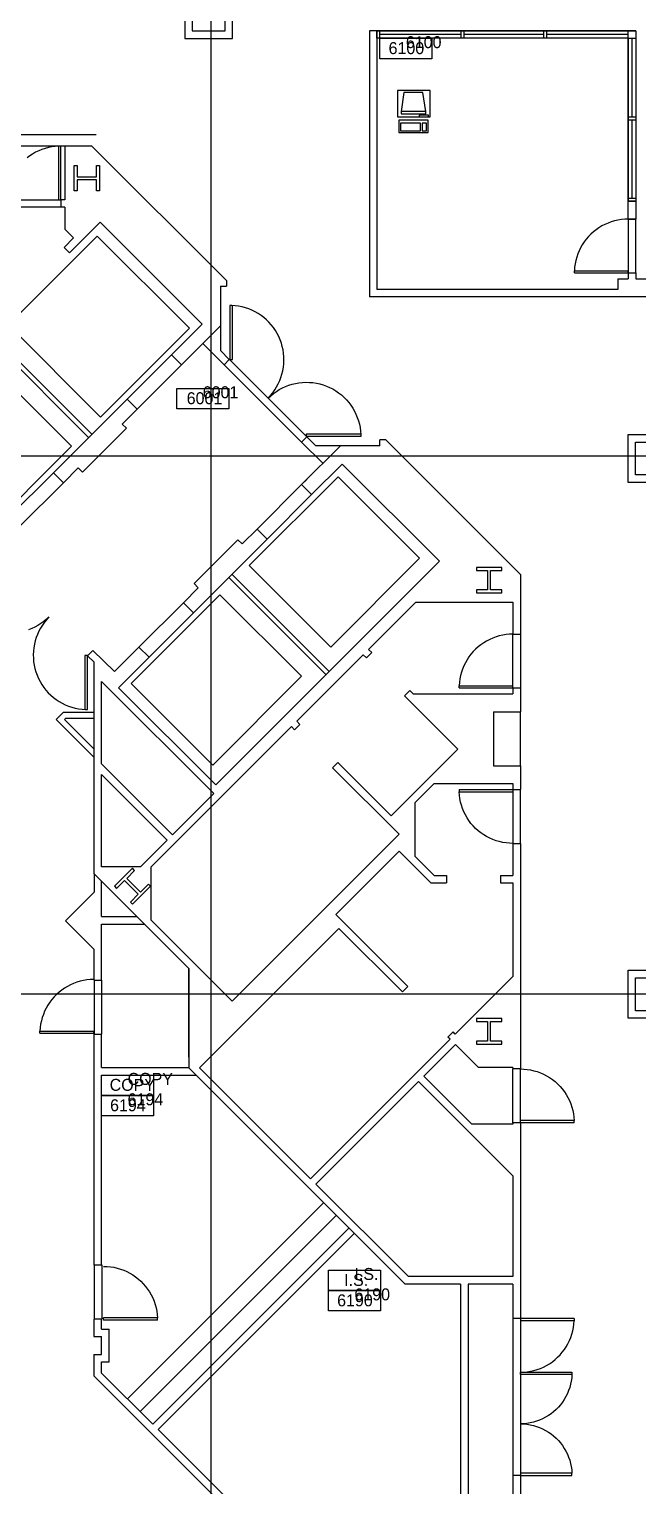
# Model space of a CAD drawing. Header units: millimetres. Extents: x 18694 to 89916, y 18694 to 89916.
# Drawn here: x 64580 to 74918, y 50165 to 74926 of the extents above; entities that cross this region are included whole.
import ezdxf

# ---------------------------------------------------------------- set-up
doc = ezdxf.new("R2010")
doc.units = ezdxf.units.MM
doc.layers.get('0').update_dxf_attribs({"linetype": 'CONTINUOUS'})
for name, color, linetype in [('E-B-CORE', 7, 'CONTINUOUS'), ('E-B-ELEV', 7, 'CONTINUOUS'), ('E-B-FURR', 7, 'CONTINUOUS'), ('E-B-GLAZ', 7, 'CONTINUOUS'), ('E-C-HEAD', 7, 'CONTINUOUS'), ('E-F-CASE', 7, 'CONTINUOUS'), ('E-S-COLM', 7, 'CONTINUOUS'), ('GRIDLN', 7, 'CONTINUOUS'), ('IWALLE', 7, 'CONTINUOUS'), ('RMNUM', 7, 'CONTINUOUS')]:
    doc.layers.add(name, color=color, linetype=linetype)

msp = doc.modelspace()

# ---------------------------------------------------------------- linework, layer by layer
for p, q in [((71389.527032, 73882.534427), (70838.073494, 73882.534427)), ((70838.073494, 73882.534427), (70838.073494, 73436.119658)), ((70945.26777, 73848.388828), (70897.900263, 73525.019658)), ((71268.224801, 73848.388828), (70945.26777, 73848.388828)), ((71317.000263, 73525.019658), (71268.224801, 73848.388828)), ((71389.527032, 73436.119658), (71389.527032, 73882.534427)), ((70838.073494, 73436.119658), (71389.527032, 73436.119658)), ((71357.523032, 73379.497196), (70858.588878, 73379.497196)), ((70858.588878, 73379.497196), (70858.588878, 73169.419658)), ((71226.224571, 73326.977811), (70884.848571, 73326.977811)), ((70884.848571, 73326.977811), (70884.848571, 73195.67935)), ((70897.900263, 73525.019658), (70897.900263, 73487.888948)), ((71317.000263, 73525.019658), (70897.900263, 73525.019658)), ((70897.900263, 73487.888948), (71317.000263, 73487.888948)), ((71205.709186, 73462.37935), (71205.709186, 73436.119658)), ((71363.26734, 73462.37935), (71205.709186, 73462.37935)), ((71226.224571, 73195.67935), (71226.224571, 73326.977811)), ((71331.26334, 73326.977811), (71252.484263, 73326.977811)), ((71252.484263, 73326.977811), (71252.484263, 73195.67935)), ((71317.000263, 73487.888948), (71317.000263, 73525.019658)), ((71331.26334, 73195.67935), (71331.26334, 73326.977811)), ((71357.523032, 73169.419658), (71357.523032, 73379.497196)), ((71363.26734, 73436.119658), (71363.26734, 73462.37935)), ((70858.588878, 73169.419658), (71357.523032, 73169.419658)), ((70884.848571, 73195.67935), (71226.224571, 73195.67935)), ((71252.484263, 73195.67935), (71331.26334, 73195.67935)), ((73840.097786, 70820.29618), (74754.497786, 70820.29618)), ((73840.097786, 70782.19618), (73840.097786, 70820.29618)), ((74754.497786, 70782.19618), (74754.497786, 70820.29618)), ((73840.097786, 70782.19618), (74754.497786, 70782.19618)), ((67987.632503, 70228.217633), (67987.632503, 69308.110685)), ((68020.017503, 70228.217633), (67987.632503, 70228.217633)), ((68032.007167, 69308.110685), (68032.007167, 70228.217633)), ((67987.632503, 69308.110685), (68032.007167, 69308.110685)), ((69292.057987, 68048.059865), (70212.164935, 68048.059865)), ((69292.057987, 68003.685201), (69292.057987, 68048.059865)), ((70212.164935, 68003.685201), (69292.057987, 68003.685201)), ((70212.164935, 68036.070201), (70212.164935, 68003.685201)), ((65525.861861, 64281.86374), (65525.861861, 63361.756792)), ((65570.236525, 64281.86374), (65525.861861, 64281.86374)), ((65570.236525, 63361.756792), (65570.236525, 64281.86374)), ((71882, 63765.359439), (72796.4, 63765.359439)), ((71882, 63727.259439), (71882, 63765.359439)), ((71882, 63727.259439), (72796.4, 63727.259439)), ((72796.4, 63727.259439), (72796.4, 63765.359439)), ((65537.851525, 63361.756792), (65570.236525, 63361.756792)), ((71882, 62000.059439), (72796.4, 62000.059439)), ((71882, 62000.059439), (71882, 61961.959439)), ((71882, 61961.959439), (72796.4, 61961.959439)), ((72796.4, 62000.059439), (72796.4, 61961.959439)), ((64762.392953, 57857.454698), (64762.405562, 57895.554696)), ((64762.392953, 57857.454698), (65676.792903, 57857.152078)), ((64762.405562, 57895.554696), (65676.805512, 57895.252076)), ((65676.792903, 57857.152078), (65676.805512, 57895.252076)), ((73837.8, 56375.3), (72923.4, 56375.3)), ((72923.4, 56337.2), (72923.4, 56375.3)), ((73837.8, 56337.2), (72923.4, 56337.2)), ((73837.8, 56337.2), (73837.8, 56375.3)), ((66759.657758, 53020.362084), (65845.257808, 53020.059464)), ((65845.270417, 52981.959466), (65845.257808, 53020.059464)), ((66759.670367, 52982.262086), (66759.657758, 53020.362084)), ((73837.8, 53009.8), (72923.4, 53009.8)), ((72923.4, 53009.8), (72923.4, 52971.7)), ((73837.8, 53009.8), (73837.8, 52971.7)), ((66759.670367, 52982.262086), (65845.270417, 52981.959466)), ((73837.8, 52971.7), (72923.4, 52971.7))]:
    msp.add_line(p, q)
for points in [[(65079.972136, 72938.105676), (65021.878505, 72933.828092), (64964.175111, 72925.86027), (64907.096128, 72914.234546), (64850.873193, 72898.9981), (64795.734469, 72880.212763), (64741.90372, 72857.954771), (64689.599401, 72832.31445), (64639.033775, 72803.395854), (64590.412045, 72771.316341), (64543.931529, 72736.206094)], [(74754.497786, 71696.59618), (74696.276439, 71694.740773), (74638.291365, 71689.182083), (74580.77788, 71679.942667), (74523.969385, 71667.06002), (74468.096418, 71650.586424), (74413.385724, 71630.588731), (74360.059329, 71607.148096), (74308.333642, 71580.359645), (74258.418577, 71550.332091), (74210.516697, 71517.187292), (74164.822399, 71481.059756), (74121.521118, 71442.096095), (74080.78858, 71400.454432), (74042.790085, 71356.303756), (74007.679839, 71309.82324), (73975.600326, 71261.201511), (73946.68173, 71210.635884), (73921.041409, 71158.331566), (73898.783417, 71104.500817), (73879.99808, 71049.362093), (73864.761634, 70993.139157), (73853.13591, 70936.060174), (73845.168088, 70878.356781), (73840.890504, 70820.263149)], [(68638.246383, 68657.496805), (68678.812331, 68700.766229), (68716.506239, 68746.559334), (68751.171479, 68794.685837), (68782.664008, 68844.945759), (68810.852966, 68897.130257), (68835.62122, 68951.02249), (68856.865851, 69006.398521), (68874.498582, 69063.028248), (68888.446144, 69120.676359), (68898.650582, 69179.10331), (68905.069493, 69238.066322), (68907.676204, 69297.320387), (68906.459885, 69356.619289), (68901.425589, 69415.716624), (68892.594236, 69474.366828), (68880.002521, 69532.326192), (68863.702767, 69589.35388), (68843.762704, 69645.212926), (68820.265189, 69699.671222), (68793.307858, 69752.502477), (68763.002729, 69803.487164), (68729.475726, 69852.413427), (68692.866164, 69899.077965), (68653.326165, 69943.286875), (68611.020028, 69984.856454), (68566.123547, 70023.613972), (68518.82328, 70059.398381), (68469.315771, 70092.060985), (68417.806737, 70121.466063), (68364.510213, 70147.49143), (68309.64766, 70170.028942), (68253.447047, 70188.98495), (68196.141902, 70204.280687), (68137.970345, 70215.852596), (68079.174093, 70223.65259), (68019.99746, 70227.64826)], [(68641.444106, 68654.299082), (68684.71353, 68694.865029), (68730.506636, 68732.558937), (68778.633139, 68767.224178), (68828.893061, 68798.716707), (68881.077559, 68826.905665), (68934.969792, 68851.673918), (68990.345823, 68872.918549), (69046.97555, 68890.55128), (69104.623661, 68904.498843), (69163.050612, 68914.70328), (69222.013624, 68921.122191), (69281.267689, 68923.728903), (69340.566591, 68922.512584), (69399.663926, 68917.478288), (69458.314129, 68908.646934), (69516.273494, 68896.05522), (69573.301182, 68879.755466), (69629.160228, 68859.815403), (69683.618523, 68836.317887), (69736.449778, 68809.360557), (69787.434465, 68779.055427), (69836.360729, 68745.528424), (69883.025267, 68708.918862), (69927.234176, 68669.378863), (69968.803756, 68627.072726), (70007.561274, 68582.176246), (70043.345682, 68534.875978), (70076.008286, 68485.368469), (70105.413365, 68433.859435), (70131.438731, 68380.562911), (70153.976243, 68325.700358), (70172.932252, 68269.499745), (70188.227989, 68212.194601), (70199.799897, 68154.023043), (70207.599892, 68095.226791), (70211.595562, 68036.050159)], [(64916.424922, 64935.675343), (64873.155498, 64895.109395), (64827.362392, 64857.415487), (64779.235889, 64822.750247), (64728.975967, 64791.257718), (64676.791469, 64763.06876), (64622.899236, 64738.300506), (64567.523205, 64717.055875)], [(64919.622645, 64932.47762), (64879.056697, 64889.208196), (64841.362789, 64843.415091), (64806.697549, 64795.288588), (64775.20502, 64745.028666), (64747.016062, 64692.844168), (64722.247808, 64638.951935), (64701.003177, 64583.575903), (64683.370446, 64526.946176), (64669.422884, 64469.298066), (64659.218446, 64410.871114), (64652.799535, 64351.908103), (64650.192824, 64292.654038), (64651.409143, 64233.355136), (64656.443439, 64174.257801), (64665.274792, 64115.607597), (64677.866507, 64057.648233), (64694.166261, 64000.620545), (64714.106324, 63944.761498), (64737.603839, 63890.303203), (64764.56117, 63837.471948), (64794.866299, 63786.487261), (64828.393302, 63737.560998), (64865.002864, 63690.896459), (64904.542863, 63646.68755), (64946.849, 63605.11797), (64991.745481, 63566.360452), (65039.045748, 63530.576044), (65088.553257, 63497.91344), (65140.062291, 63468.508362), (65193.358815, 63442.482995), (65248.221368, 63419.945483), (65304.421981, 63400.989475), (65361.727126, 63385.693737), (65419.898683, 63374.121829), (65478.694935, 63366.321835), (65537.871568, 63362.326164)], [(72796.4, 64641.659439), (72738.178653, 64639.804032), (72680.19358, 64634.245342), (72622.680095, 64625.005926), (72565.871599, 64612.123279), (72509.998632, 64595.649683), (72455.287938, 64575.65199), (72401.961543, 64552.211355), (72350.235857, 64525.422904), (72300.320791, 64495.39535), (72252.418912, 64462.250551), (72206.724613, 64426.123015), (72163.423333, 64387.159354), (72122.690795, 64345.517691), (72084.6923, 64301.367015), (72049.582054, 64254.886499), (72017.50254, 64206.26477), (71988.583944, 64155.699143), (71962.943624, 64103.394825), (71940.685631, 64049.564076), (71921.900294, 63994.425352), (71906.663848, 63938.202416), (71895.038124, 63881.123433), (71887.070302, 63823.42004), (71882.792718, 63765.326408)], [(72796.4, 61085.659439), (72738.178653, 61087.514845), (72680.19358, 61093.073536), (72622.680095, 61102.312952), (72565.871599, 61115.195598), (72509.998632, 61131.669194), (72455.287938, 61151.666887), (72401.961543, 61175.107523), (72350.235857, 61201.895974), (72300.320791, 61231.923527), (72252.418912, 61265.068326), (72206.724613, 61301.195863), (72163.423333, 61340.159523), (72122.690795, 61381.801187), (72084.6923, 61425.951862), (72049.582054, 61472.432378), (72017.50254, 61521.054108), (71988.583944, 61571.619734), (71962.943624, 61623.924053), (71940.685631, 61677.754802), (71921.900294, 61732.893526), (71906.663848, 61789.116461), (71895.038124, 61846.195444), (71887.070302, 61903.898838), (71882.792718, 61961.992469)], [(65677.095523, 58771.552028), (65618.873566, 58769.71589), (65560.886656, 58764.17639), (65503.370116, 58754.956008), (65446.55736, 58742.092164), (65390.678944, 58725.637059), (65335.961635, 58705.657474), (65282.627486, 58682.234488), (65230.892936, 58655.463157), (65180.967936, 58625.452125), (65133.055089, 58592.323181), (65087.348837, 58556.210769), (65044.034664, 58517.261441), (65003.288347, 58475.63326), (64965.275243, 58431.495163), (64930.149616, 58385.026269), (64898.054013, 58336.415158), (64869.118684, 58285.859105), (64843.461054, 58233.563275), (64821.185248, 58179.739896), (64802.381664, 58124.607392), (64787.126611, 58068.389502), (64775.481998, 58011.314369), (64767.49508, 57953.613616), (64763.198269, 57895.521403)], [(72923.4, 57251.6), (72981.621347, 57249.744593), (73039.60642, 57244.185903), (73097.119905, 57234.946487), (73153.928401, 57222.063841), (73209.801368, 57205.590244), (73264.512062, 57185.592551), (73317.838457, 57162.151916), (73369.564143, 57135.363465), (73419.479209, 57105.335911), (73467.381088, 57072.191112), (73513.075387, 57036.063576), (73556.376667, 56997.099916), (73597.109205, 56955.458252), (73635.1077, 56911.307577), (73670.217946, 56864.82706), (73702.29746, 56816.205331), (73731.216056, 56765.639704), (73756.856376, 56713.335386), (73779.114369, 56659.504637), (73797.899706, 56604.365913), (73813.136152, 56548.142978), (73824.761876, 56491.063994), (73832.729698, 56433.360601), (73837.007282, 56375.26697)], [(65844.967797, 53896.359416), (65903.189755, 53894.523278), (65961.176665, 53888.983778), (66018.693205, 53879.763397), (66075.505961, 53866.899552), (66131.384376, 53850.444448), (66186.101685, 53830.464862), (66239.435835, 53807.041877), (66291.170385, 53780.270546), (66341.095385, 53750.259513), (66389.008231, 53717.130569), (66434.714483, 53681.018157), (66478.028657, 53642.068829), (66518.774974, 53600.440648), (66556.788078, 53556.302551), (66591.913705, 53509.833657), (66624.009308, 53461.222547), (66652.944637, 53410.666494), (66678.602266, 53358.370664), (66700.878073, 53304.547284), (66719.681657, 53249.41478), (66734.936709, 53193.19689), (66746.581323, 53136.121758), (66754.568241, 53078.421004), (66758.865051, 53020.328792)], [(72923.4, 52095.4), (72981.621347, 52097.255407), (73039.60642, 52102.814097), (73097.119905, 52112.053513), (73153.928401, 52124.936159), (73209.801368, 52141.409756), (73264.512062, 52161.407449), (73317.838457, 52184.848084), (73369.564143, 52211.636535), (73419.479209, 52241.664089), (73467.381088, 52274.808888), (73513.075387, 52310.936424), (73556.376667, 52349.900084), (73597.109205, 52391.541748), (73635.1077, 52435.692423), (73670.217946, 52482.17294), (73702.29746, 52530.794669), (73731.216056, 52581.360296), (73756.856376, 52633.664614), (73779.114369, 52687.495363), (73797.899706, 52742.634087), (73813.136152, 52798.857022), (73824.761876, 52855.936006), (73832.729698, 52913.639399), (73837.007282, 52971.73303)], [(73798.872912, 52057.335959), (73794.679952, 52001.736047), (73786.959523, 51946.515344), (73775.742882, 51891.897415), (73761.075441, 51838.103389), (73743.016582, 51785.351055), (73721.639419, 51733.853986), (73697.030499, 51683.820675), (73669.289455, 51635.453687), (73638.528598, 51588.94884), (73604.872468, 51544.494413), (73568.457324, 51502.270386), (73529.430598, 51462.447708), (73487.950293, 51425.187603), (73444.184346, 51390.640924), (73398.309948, 51358.947537), (73350.512828, 51330.235755), (73300.986496, 51304.621821), (73249.931466, 51282.209437), (73197.554438, 51263.08934), (73144.067467, 51247.338941), (73089.6871, 51235.022007), (73034.633503, 51226.188404), (72979.129565, 51220.873897), (72923.4, 51219.1)], [(72923.4, 51219.1), (72979.129565, 51217.326103), (73034.633503, 51212.011596), (73089.6871, 51203.177993), (73144.067467, 51190.861059), (73197.554438, 51175.11066), (73249.931466, 51155.990563), (73300.986496, 51133.578179), (73350.512828, 51107.964245), (73398.309948, 51079.252463), (73444.184346, 51047.559076), (73487.950293, 51013.012397), (73529.430598, 50975.752292), (73568.457324, 50935.929614), (73604.872468, 50893.705587), (73638.528598, 50849.25116), (73669.289455, 50802.746313), (73697.030499, 50754.379325), (73721.639419, 50704.346014), (73743.016582, 50652.848945), (73761.075441, 50600.096611), (73775.742882, 50546.302585), (73786.959523, 50491.684656), (73794.679952, 50436.463953), (73798.872912, 50380.864041)]]:
    msp.add_lwpolyline(points)
for points in [[(65079.939106, 72024.498394), (65118.039106, 72024.498394), (65118.039106, 72938.898394), (65079.939106, 72938.898394), (65079.939106, 72024.498394), (65079.939106, 72024.498394)], [(72923.4, 52057.3), (72923.4, 52095.4), (73799.7, 52095.4), (73799.7, 52057.3), (72923.4, 52057.3), (72923.4, 52057.3)], [(72923.4, 50380.9), (72923.4, 50342.8), (73799.7, 50342.8), (73799.7, 50380.9), (72923.4, 50380.9), (72923.4, 50380.9)]]:
    msp.add_lwpolyline(points, close=True)
at = {"layer": 'E-B-CORE', "color": 8}
for p, q in [((65641.934121, 72938.898394), (65186.301606, 72938.898394)), ((65186.301606, 72938.898394), (65186.301606, 72024.498394)), ((67929.501606, 70651.330909), (65641.934121, 72938.898394)), ((65186.301606, 72024.498394), (65118.039106, 72024.498394)), ((65118.039106, 72024.498394), (65118.039106, 71897.498394)), ((65186.301606, 71897.498394), (65118.039106, 71897.498394)), ((65186.301606, 71897.498394), (65186.301606, 71526.511938)), ((65264.610593, 71125.97822), (65784.9332, 71646.300827)), ((65784.9332, 71646.300827), (67518.122647, 69913.111405)), ((65174.80803, 71215.780784), (65335.920407, 71376.893162)), ((65186.301606, 71526.511938), (65335.920407, 71376.893162)), ((65264.610593, 71125.97822), (65174.80803, 71215.780784)), ((67929.501606, 70651.330909), (67929.501606, 70558.334956)), ((67827.901606, 70558.334956), (67929.501606, 70558.334956)), ((67827.901606, 70558.334956), (67827.901606, 69461.1927)), ((66997.80004, 69392.788799), (67518.122647, 69913.111405)), ((67168.424896, 69222.163943), (67827.901606, 69881.640653)), ((67527.875079, 69581.6141), (67889.918779, 69219.65041)), ((66997.80004, 69392.788799), (67168.424896, 69222.163943)), ((67827.901606, 69461.1927), (67979.721343, 69309.452973)), ((67889.918779, 69219.65041), (67979.721343, 69309.452973)), ((64990.95272, 67385.941479), (66243.458521, 68638.44728)), ((66243.458521, 68638.44728), (66414.083377, 68467.822424)), ((66160.391149, 68214.130196), (66414.083377, 68467.822424)), ((65487.111875, 67397.166806), (66232.233194, 68142.288125)), ((66160.391149, 68214.130196), (66232.233194, 68142.288125)), ((69206.725569, 67907.990727), (69296.528133, 67997.79329)), ((69568.76927, 67546.027036), (69206.725569, 67907.990727)), ((69451.001408, 67843.4), (69296.528133, 67997.79329)), ((70534.232515, 67843.4), (70534.232515, 67945)), ((70635.832515, 67945), (70534.232515, 67945)), ((72923.4, 65657.432515), (70635.832515, 67945)), ((69206.665549, 67183.92329), (69866.142233, 67843.4)), ((70534.232515, 67843.4), (69451.001408, 67843.4)), ((64990.95272, 67385.941479), (65161.577576, 67215.316623)), ((65161.577576, 67215.316623), (65415.269804, 67469.008851)), ((65415.269804, 67469.008851), (65487.111875, 67397.166806)), ((69377.290404, 67013.298434), (69897.613011, 67533.621041)), ((71549.980141, 65881.253912), (69897.613011, 67533.621041)), ((69206.665549, 67183.92329), (69296.468112, 67273.725854)), ((69377.290404, 67013.298434), (69206.665549, 67183.92329)), ((68198.631802, 66175.889543), (68452.32403, 66429.581771)), ((68622.948885, 66258.956915), (68452.32403, 66429.581771)), ((67370.443085, 65006.451115), (68622.948885, 66258.956915)), ((67381.668411, 65502.61027), (68126.78973, 66247.731589)), ((68198.631802, 66175.889543), (68126.78973, 66247.731589)), ((67748.306312, 62079.580082), (71549.980141, 65881.253912)), ((72923.4, 65657.432515), (72923.4, 64641.659439)), ((67199.818229, 65177.07597), (67453.510457, 65430.768198)), ((67453.510457, 65430.768198), (67381.668411, 65502.61027)), ((67370.443085, 65006.451115), (67199.818229, 65177.07597)), ((70345.10757, 64382.954216), (71148.791256, 65186.637876)), ((71148.791256, 65186.637876), (72796.4, 65186.637876)), ((72796.4, 65186.637876), (72796.4, 64641.659439)), ((72796.4, 64641.659439), (72923.4, 64641.659439)), ((66027.894792, 64005.152558), (66445.47671, 64422.734451)), ((66191.784482, 64169.042223), (66445.47671, 64422.734451)), ((66616.101566, 64252.109596), (66445.47671, 64422.734451)), ((66616.101566, 64252.109596), (66445.47671, 64422.734451)), ((70398.989098, 64329.072662), (70345.10757, 64382.954216)), ((65684.4, 64163.506496), (65571.887017, 64273.569141)), ((65572.691435, 64272.205517), (65662.493999, 64362.00808)), ((66027.894792, 64005.152558), (65660.695552, 64364.354837)), ((65684.4, 62687.722808), (65684.4, 64163.506496)), ((66095.939207, 63731.947212), (66616.101566, 64252.109596)), ((66095.939207, 63731.947212), (66616.101566, 64252.109596)), ((69123.79274, 63161.639386), (70255.305006, 64293.151652)), ((70309.186534, 64239.270099), (70255.305006, 64293.151652)), ((70309.186534, 64239.270099), (70398.989098, 64329.072662)), ((65811.4, 62435.961412), (65811.4, 63836.737858)), ((67715.671325, 61932.61012), (65811.4, 63836.737858)), ((67748.306312, 62079.580082), (66095.939207, 63731.947212)), ((70955.764997, 63592.691661), (71045.567561, 63682.494225)), ((71102.402347, 63625.659439), (71045.567561, 63682.494225)), ((72796.4, 63727.259439), (72923.4, 63727.259439)), ((72796.4, 63727.259439), (72796.4, 63625.659439)), ((72923.4, 63727.259439), (72923.4, 63320.859439)), ((71862.287492, 62686.169141), (70955.764997, 63592.691661)), ((71102.402347, 63625.659439), (72796.4, 63625.659439)), ((65163.545136, 63316.340753), (65037.821562, 63190.617154)), ((65684.4, 62544.038717), (65037.821562, 63190.617154)), ((65684.4, 62544.038717), (65037.821562, 63190.617154)), ((65163.545136, 63316.340753), (65684.4, 63316.340753)), ((65205.629253, 63214.740753), (65181.505654, 63190.617154)), ((65684.4, 62687.722808), (65181.505654, 63190.617154)), ((65205.629253, 63214.740753), (65684.4, 63214.740753)), ((69177.674268, 63107.757833), (69123.79274, 63161.639386)), ((72466.2, 63320.859439), (72466.2, 62406.459439)), ((72466.2, 63320.859439), (72923.4, 63320.859439)), ((65684.4, 60566.3), (65684.4, 63086.563438)), ((66651.405127, 60689.251748), (69033.990177, 63071.836823)), ((69087.871705, 63017.955269), (69033.990177, 63071.836823)), ((69087.871705, 63017.955269), (69177.674268, 63107.757833)), ((71862.287492, 62686.169141), (70730.775226, 61554.656875)), ((65684.4, 62368.500866), (65684.4, 62544.038717)), ((67015.211308, 61232.150103), (65811.4, 62435.961412)), ((69734.450142, 62371.376832), (69824.252706, 62461.179395)), ((70730.775226, 61554.656875), (69824.252706, 62461.179395)), ((72466.2, 62406.459439), (72923.4, 62406.459439)), ((72923.4, 62406.459439), (72923.4, 62000.059439)), ((65684.4, 60566.3), (65684.4, 62188.895739)), ((66925.40877, 61142.34754), (65811.4, 62256.35631)), ((65811.4, 60689.251748), (65811.4, 62256.35631)), ((70865.962433, 61239.864566), (69734.450142, 62371.376832)), ((67015.211308, 61232.150103), (67715.671325, 61932.61012)), ((71457.382917, 62101.659439), (71134.093698, 61778.37022)), ((71457.382917, 62101.659439), (72796.4, 62101.659439)), ((72796.4, 62101.659439), (72796.4, 62000.059439)), ((72796.4, 62000.059439), (72923.4, 62000.059439)), ((71134.093698, 60863.97022), (71134.093698, 61778.37022)), ((68028.201485, 58402.103643), (70865.962433, 61239.864566)), ((66472.312978, 60689.251748), (66925.40877, 61142.34754)), ((69788.331696, 59874.865645), (70865.962433, 60952.496357)), ((71404.77779, 60413.681001), (70865.962433, 60952.496357)), ((72796.4, 61085.659439), (72923.4, 61085.659439)), ((72796.4, 61085.659439), (72796.4, 60540.681001)), ((72923.4, 61085.659439), (72923.4, 57251.6)), ((66472.312978, 60689.251748), (65811.4, 60689.251748)), ((66651.405127, 59778.9), (66651.405127, 60689.251748)), ((71457.382917, 60540.681001), (71134.093698, 60863.97022)), ((67291.820483, 58958.879517), (65684.4, 60566.3)), ((71457.382917, 60540.681001), (71669.691458, 60540.681001)), ((71669.691458, 60540.681001), (71669.691458, 60413.681001)), ((72584.091458, 60540.681001), (72584.091458, 60413.681001)), ((72584.091458, 60540.681001), (72796.4, 60540.681001)), ((71404.77779, 60413.681001), (71669.691458, 60413.681001)), ((72584.091458, 60413.681001), (72796.4, 60413.681001)), ((72796.4, 60413.681001), (72796.4, 58823.858171)), ((68028.201485, 58402.103643), (66651.405127, 59778.9)), ((71009.646525, 58653.55079), (69788.331696, 59874.865645)), ((67471.425611, 57270.591351), (69842.213224, 59641.378964)), ((70919.843961, 58563.748252), (69842.213224, 59641.378964)), ((67291.820483, 57450.196479), (67291.820483, 58958.879517)), ((67291.820483, 58958.879517), (67291.820483, 57270.591351)), ((71817.869572, 57845.327743), (72796.4, 58823.858171)), ((70919.843961, 58563.748252), (71009.646525, 58653.55079)), ((69357.279395, 55384.737567), (71728.067008, 57755.52518)), ((71692.145998, 57791.446215), (71781.948562, 57881.248779)), ((71728.067008, 57755.52518), (71692.145998, 57791.446215)), ((71817.869572, 57845.327743), (71781.948562, 57881.248779)), ((71281.858096, 57129.711166), (71820.673478, 57668.526522)), ((71820.673478, 57668.526522), (72212.2, 57277)), ((70968.41186, 53594), (67291.820483, 57270.591351)), ((69357.279395, 55384.737567), (67471.425611, 57270.591351)), ((72796.4, 57277), (72212.2, 57277)), ((72796.4, 57277), (72796.4, 57251.6)), ((72923.4, 57251.6), (72796.4, 57251.6)), ((69447.081959, 55294.935003), (71192.055533, 57039.908602)), ((71192.055533, 57039.908602), (72796.4, 55435.564135)), ((71281.858096, 57129.711166), (72099.769262, 56311.8)), ((72796.4, 56311.8), (72099.769262, 56311.8)), ((72796.4, 56337.2), (72796.4, 56311.8)), ((72923.4, 56337.2), (72796.4, 56337.2)), ((72923.4, 56337.2), (72923.4, 53009.8)), ((71021.016962, 53721), (69447.081959, 55294.935003)), ((72796.4, 55435.564135), (72796.4, 53721)), ((71907.4, 53594), (70968.41186, 53594)), ((72796.4, 53721), (71021.016962, 53721)), ((71907.4, 53594), (71907.4, 49631.6)), ((72034.4, 53594), (72034.4, 49758.6)), ((72796.4, 53594), (72034.4, 53594)), ((72796.4, 53594), (72796.4, 53009.8)), ((72923.4, 53009.8), (72796.4, 53009.8)), ((72796.4, 50342.8), (72796.4, 49758.6)), ((72923.4, 50342.8), (72796.4, 50342.8)), ((72923.4, 50342.8), (72923.4, 49631.6))]:
    msp.add_line(p, q, dxfattribs=at)
at = {"layer": 'E-B-ELEV', "color": 8}
for p, q in [((65590.264857, 67985.253615), (63857.07541, 69718.443037)), ((65644.146385, 68039.135143), (63910.956963, 69772.32459)), ((68023.636749, 65659.644779), (69676.003879, 64007.277649)), ((67969.755221, 65605.763251), (69622.122351, 63953.396121))]:
    msp.add_line(p, q, dxfattribs=at)
for points in [[(64228.319422, 69898.180371), (65793.913472, 68332.586322), (67302.596484, 69841.26936), (65737.00246, 71406.863384), (64228.319422, 69898.180371), (64228.319422, 69898.180371)], [(62402.301967, 67712.952661), (63910.984979, 69221.635674), (65296.973902, 67835.646777), (63788.290864, 66326.963739), (62402.301967, 67712.952661), (62402.301967, 67712.952661)], [(69703.07685, 64423.422944), (68317.087927, 65809.411866), (69825.770965, 67318.094878), (71211.759862, 65932.105982), (69703.07685, 64423.422944), (69703.07685, 64423.422944)], [(67697.454267, 62417.800361), (69206.13728, 63926.483374), (67820.148383, 65312.472296), (66311.465345, 63803.789258), (67697.454267, 62417.800361), (67697.454267, 62417.800361)]]:
    msp.add_lwpolyline(points, close=True, dxfattribs=at)
at = {"layer": 'E-B-FURR', "color": 6}
for p, q in [((70360.297786, 74896.99618), (70360.297786, 70375.79618)), ((70487.297786, 74896.99618), (70360.297786, 74896.99618)), ((74881.497786, 74896.99618), (70487.297786, 74896.99618)), ((70487.297786, 74896.99618), (70487.297786, 70502.79618)), ((74881.497786, 74896.99618), (74881.497786, 72001.39618)), ((74754.497786, 74769.99618), (70487.297786, 74769.99618)), ((74754.497786, 74769.99618), (74754.497786, 72001.39618)), ((74754.497786, 71696.59618), (74754.497786, 72001.39618)), ((74754.497786, 71696.59618), (74754.497786, 72001.39618)), ((74881.497786, 72001.39618), (74881.497786, 71696.59618)), ((74881.497786, 72001.39618), (74881.497786, 71696.59618)), ((74754.497786, 71696.59618), (74881.497786, 71696.59618)), ((74576.697786, 70680.59618), (74576.697786, 70502.79618)), ((74576.697786, 70680.59618), (74754.497786, 70680.59618)), ((74754.497786, 70782.19618), (74754.497786, 70680.59618)), ((74754.497786, 70782.19618), (74881.497786, 70782.19618)), ((74881.497786, 70782.19618), (74881.497786, 70680.59618)), ((74881.497786, 70680.59618), (75186.297786, 70680.59618)), ((75186.297786, 70375.79618), (70360.297786, 70375.79618)), ((74576.697786, 70502.79618), (70487.297786, 70502.79618)), ((65684.4, 60566.3), (65684.4, 60258.417481)), ((65811.4, 59840.256824), (65811.4, 60439.3)), ((65195.583147, 59769.600654), (65684.4, 60258.417481)), ((65684.4, 59280.7838), (65195.583147, 59769.600654)), ((65811.4, 59840.256824), (66410.443176, 59840.256824)), ((65811.4, 58759.793402), (65811.4, 59713.256824)), ((65811.4, 59713.256824), (66537.443176, 59713.256824)), ((65684.4, 58759.793402), (65684.4, 59280.7838)), ((65676.805502, 58759.793402), (65811.4, 58759.793402)), ((65676.805502, 57845.393402), (65811.4, 57845.393402)), ((65684.4, 53914.218562), (65684.4, 57845.393402)), ((65811.4, 57274.856824), (65811.4, 57845.393402)), ((65811.4, 57274.856824), (67299.631466, 57274.856824)), ((65811.4, 53914.218562), (65811.4, 57147.856824)), ((65811.4, 57147.856824), (67414.555036, 57147.856824)), ((66679.245407, 51214.302397), (70013.677448, 54548.734413)), ((66769.04797, 51124.499834), (70103.480011, 54458.931849)), ((65816.686121, 53914.218562), (65684.4, 53914.218562)), ((65684.4, 52704.196293), (65684.4, 52999.818562)), ((65816.686121, 52999.818562), (65684.4, 52999.818562)), ((65811.4, 52831.196293), (65811.4, 52999.818562)), ((65811.4, 52831.196293), (65938.4, 52831.196293)), ((65938.4, 52272.396293), (65938.4, 52831.196293)), ((65681.387027, 52704.196293), (65811.4, 52704.196293)), ((65811.4, 52399.396293), (65811.4, 52704.196293)), ((65681.387027, 52399.396293), (65811.4, 52399.396293)), ((65684.4, 52029.810875), (65684.4, 52399.396293)), ((65811.4, 52082.416003), (65811.4, 52272.396293)), ((65811.4, 52272.396293), (65938.4, 52272.396293)), ((69301.542677, 48412.4), (65684.4, 52029.542677)), ((66679.245407, 51214.302397), (65811.4, 52082.147804)), ((69354.147804, 48539.4), (66769.04797, 51124.499834))]:
    msp.add_line(p, q, dxfattribs=at)
for points in [[(68034.406019, 75453.498394), (67221.606019, 75453.498394), (67221.606019, 74767.698394), (68034.406019, 74767.698394), (68034.406019, 75453.498394), (68034.406019, 75453.498394)], [(67907.406019, 75326.498394), (67348.606019, 75326.498394), (67348.606019, 74894.698394), (67907.406019, 74894.698394), (67907.406019, 75326.498394), (67907.406019, 75326.498394)], [(75438, 68034.406019), (75438, 67221.606019), (74752.2, 67221.606019), (74752.2, 68034.406019), (75438, 68034.406019), (75438, 68034.406019)], [(75311, 67907.406019), (75311, 67348.606019), (74879.2, 67348.606019), (74879.2, 67907.406019), (75311, 67907.406019), (75311, 67907.406019)], [(75438, 58928), (75438, 58115.2), (74752.2, 58115.2), (74752.2, 58928), (75438, 58928), (75438, 58928)], [(75311, 58801), (75311, 58242.2), (74879.2, 58242.2), (74879.2, 58801), (75311, 58801), (75311, 58801)]]:
    msp.add_lwpolyline(points, close=True, dxfattribs=at)
at = {"layer": 'E-B-GLAZ', "color": 8}
for p, q in [((70538.097786, 74769.99618), (70538.097786, 74896.99618)), ((71918.164469, 74833.49618), (70538.097786, 74833.49618)), ((71918.164469, 74769.99618), (71918.164469, 74896.99618)), ((71968.964469, 74769.99618), (71968.964469, 74896.99618)), ((73323.631127, 74833.49618), (71968.964469, 74833.49618)), ((73323.631127, 74769.99618), (73323.631127, 74896.99618)), ((73374.431127, 74769.99618), (73374.431127, 74896.99618)), ((74754.497786, 74833.49618), (73374.431127, 74833.49618)), ((74754.497786, 74769.99618), (74754.497786, 74896.99618)), ((74754.497786, 74769.99618), (74881.497786, 74769.99618)), ((74817.997786, 74769.99618), (74817.997786, 73436.49618)), ((74754.497786, 73436.49618), (74881.497786, 73436.49618)), ((74754.497786, 73385.69618), (74881.497786, 73385.69618)), ((74817.997786, 73385.69618), (74817.997786, 72052.19618)), ((74754.497786, 72052.19618), (74881.497786, 72052.19618)), ((74754.497786, 72001.39618), (74881.497786, 72001.39618)), ((74754.497786, 72001.39618), (74881.497786, 72001.39618)), ((74881.497786, 72001.39618), (74754.497786, 72001.39618)), ((74881.497786, 72001.39618), (74754.497786, 72001.39618))]:
    msp.add_line(p, q, dxfattribs=at)
at = {"layer": 'E-C-HEAD', "color": 5}
for p, q in [((70487.297786, 74896.99618), (74881.497786, 74896.99618)), ((70487.297786, 74769.99618), (70487.297786, 74896.99618)), ((74881.497786, 74896.99618), (74881.497786, 72001.39618)), ((70538.097786, 74769.99618), (70487.297786, 74769.99618)), ((74754.497786, 74769.99618), (70538.097786, 74769.99618)), ((74754.497786, 72001.39618), (74754.497786, 74769.99618)), ((65720.841812, 73129.398394), (48221.9, 73129.398394)), ((65186.301606, 72938.898394), (63220.976606, 72938.898394)), ((63289.239106, 72024.498394), (65118.039106, 72024.498394)), ((65118.039106, 71897.498394), (63289.239106, 71897.498394)), ((74754.497786, 71696.59618), (74754.497786, 70782.19618)), ((74881.497786, 71696.59618), (74754.497786, 71696.59618)), ((74881.497786, 70782.19618), (74881.497786, 71696.59618)), ((74754.497786, 70782.19618), (74881.497786, 70782.19618)), ((66243.458521, 68638.44728), (66997.80004, 69392.788799)), ((66414.083377, 68467.822424), (67168.424896, 69222.163943)), ((69206.810913, 67907.90518), (67892.657687, 69222.218426)), ((69296.613477, 67997.707743), (67982.46025, 69312.02099)), ((64990.95272, 67385.941479), (64236.611201, 66631.59996)), ((65161.577576, 67215.316623), (64407.236057, 66460.975104)), ((69206.665549, 67183.92329), (68452.32403, 66429.581771)), ((69377.290404, 67013.298434), (68622.948885, 66258.956915)), ((66445.47671, 64422.734451), (67199.818229, 65177.07597)), ((66616.101566, 64252.109596), (67370.443085, 65006.451115)), ((72796.4, 63727.259439), (72796.4, 64641.659439)), ((72923.4, 64641.659439), (72923.4, 63727.259439)), ((72923.4, 62406.459439), (72923.4, 63320.859439)), ((72796.4, 62000.059439), (72796.4, 61085.659439)), ((72923.4, 61085.659439), (72923.4, 62000.059439)), ((65684.097384, 58759.751314), (65684.4, 57845.351365)), ((65811.097384, 58759.793351), (65811.4, 57845.393402)), ((72796.4, 56337.2), (72796.4, 57251.6)), ((72923.4, 56337.2), (72923.4, 57251.6)), ((65685.817041, 53919.285837), (65686.119656, 53004.885887)), ((65812.817041, 53919.327874), (65813.119656, 53004.927924)), ((72796.4, 53009.8), (72796.4, 50342.8)), ((72923.4, 53009.8), (72923.4, 50342.8))]:
    msp.add_line(p, q, dxfattribs=at)
at = {"layer": 'E-F-CASE', "color": 4}
for p, q in [((66249.943802, 51647.105367), (69582.625147, 54979.786713)), ((66465.469939, 51431.57923), (69798.151285, 54764.26055))]:
    msp.add_line(p, q, dxfattribs=at)
at = {"layer": 'E-S-COLM', "color": 8}
for points in [[(65726.51259, 72607.164615), (65777.31259, 72607.164615), (65777.31259, 72175.364615), (65726.51259, 72175.364615), (65726.51259, 72365.864615), (65396.31259, 72365.864615), (65396.31259, 72175.364615), (65345.51259, 72175.364615), (65345.51259, 72607.164615), (65396.31259, 72607.164615), (65396.31259, 72416.664615), (65726.51259, 72416.664615), (65726.51259, 72607.164615), (65726.51259, 72607.164615)], [(72607.164615, 65726.51259), (72607.164615, 65777.31259), (72175.364615, 65777.31259), (72175.364615, 65726.51259), (72365.864615, 65726.51259), (72365.864615, 65396.31259), (72175.364615, 65396.31259), (72175.364615, 65345.51259), (72607.164615, 65345.51259), (72607.164615, 65396.31259), (72416.664615, 65396.31259), (72416.664615, 65726.51259), (72607.164615, 65726.51259), (72607.164615, 65726.51259)], [(66299.324653, 60087.095828), (66335.245688, 60051.174817), (66640.574389, 60356.503518), (66604.653354, 60392.424554), (66469.949534, 60257.720709), (66236.462853, 60491.207364), (66371.166699, 60625.911209), (66335.245688, 60661.832219), (66029.916962, 60356.503518), (66065.837998, 60320.582483), (66200.541843, 60455.286328), (66434.028498, 60221.799673), (66299.324653, 60087.095828), (66299.324653, 60087.095828)], [(72607.164615, 58055.669233), (72607.164615, 58106.469233), (72175.364615, 58106.469233), (72175.364615, 58055.669233), (72365.864615, 58055.669233), (72365.864615, 57725.469233), (72175.364615, 57725.469233), (72175.364615, 57674.669233), (72607.164615, 57674.669233), (72607.164615, 57725.469233), (72416.664615, 57725.469233), (72416.664615, 58055.669233), (72607.164615, 58055.669233), (72607.164615, 58055.669233)]]:
    msp.add_lwpolyline(points, close=True, dxfattribs=at)
at = {"layer": 'GRIDLN', "color": 9}
for p, q in [((67665.6, 88696.8), (67665.6, 18694.4)), ((88696.8, 67665.6), (18694.4, 67665.6)), ((88696.8, 58521.6), (18694.4, 58521.6))]:
    msp.add_line(p, q, dxfattribs=at)
at = {"layer": 'IWALLE', "color": 3}
msp.add_line((72923.4, 65657.432515), (70635.832515, 67945), dxfattribs=at)
at = {"layer": 'RMNUM', "color": 30}
for points in [[(70538.097811, 74769.99618), (71420.026781, 74769.99618), (71420.026781, 74423.096493), (70538.097811, 74423.096493), (70538.097811, 74769.99618)], [(67087.189955, 68819.042804), (67969.118926, 68819.042804), (67969.118926, 68472.143116), (67087.189955, 68472.143116), (67087.189955, 68819.042804)], [(65811.4, 57147.856799), (66693.32897, 57147.856799), (66693.32897, 56800.957112), (65811.4, 56800.957112), (65811.4, 57147.856799)], [(65811.4, 56800.957112), (66693.32897, 56800.957112), (66693.32897, 56454.057424), (65811.4, 56454.057424), (65811.4, 56800.957112)], [(69664.17266, 53831.9599), (70546.10163, 53831.9599), (70546.10163, 53485.060213), (69664.17266, 53485.060213), (69664.17266, 53831.9599)], [(69664.17266, 53485.060213), (70546.10163, 53485.060213), (70546.10163, 53138.160526), (69664.17266, 53138.160526), (69664.17266, 53485.060213)]]:
    msp.add_lwpolyline(points, dxfattribs=at)

# ---------------------------------------------------------------- texts
for s, p in [('6100', (70979.062283, 74603.356813)), ('6100', (70685.147998, 74501.756813)), ('6001', (67528.154453, 68652.403437)), ('6001', (67256.011596, 68550.803437)), ('COPY', (65947.564498, 56879.617457)), ('COPY', (66252.364498, 56981.217457)), ('6194', (65954.821641, 56532.71777)), ('6194', (66252.364498, 56634.31777)), ('I.S.', (69930.965729, 53563.720558)), ('I.S.', (70105.137158, 53665.320558)), ('6190', (70105.137158, 53318.420871)), ('6190', (69811.222872, 53216.820871))]:
    msp.add_text(s, height=203.2, dxfattribs=at).set_placement(p)

doc.saveas('drawing.dxf')
